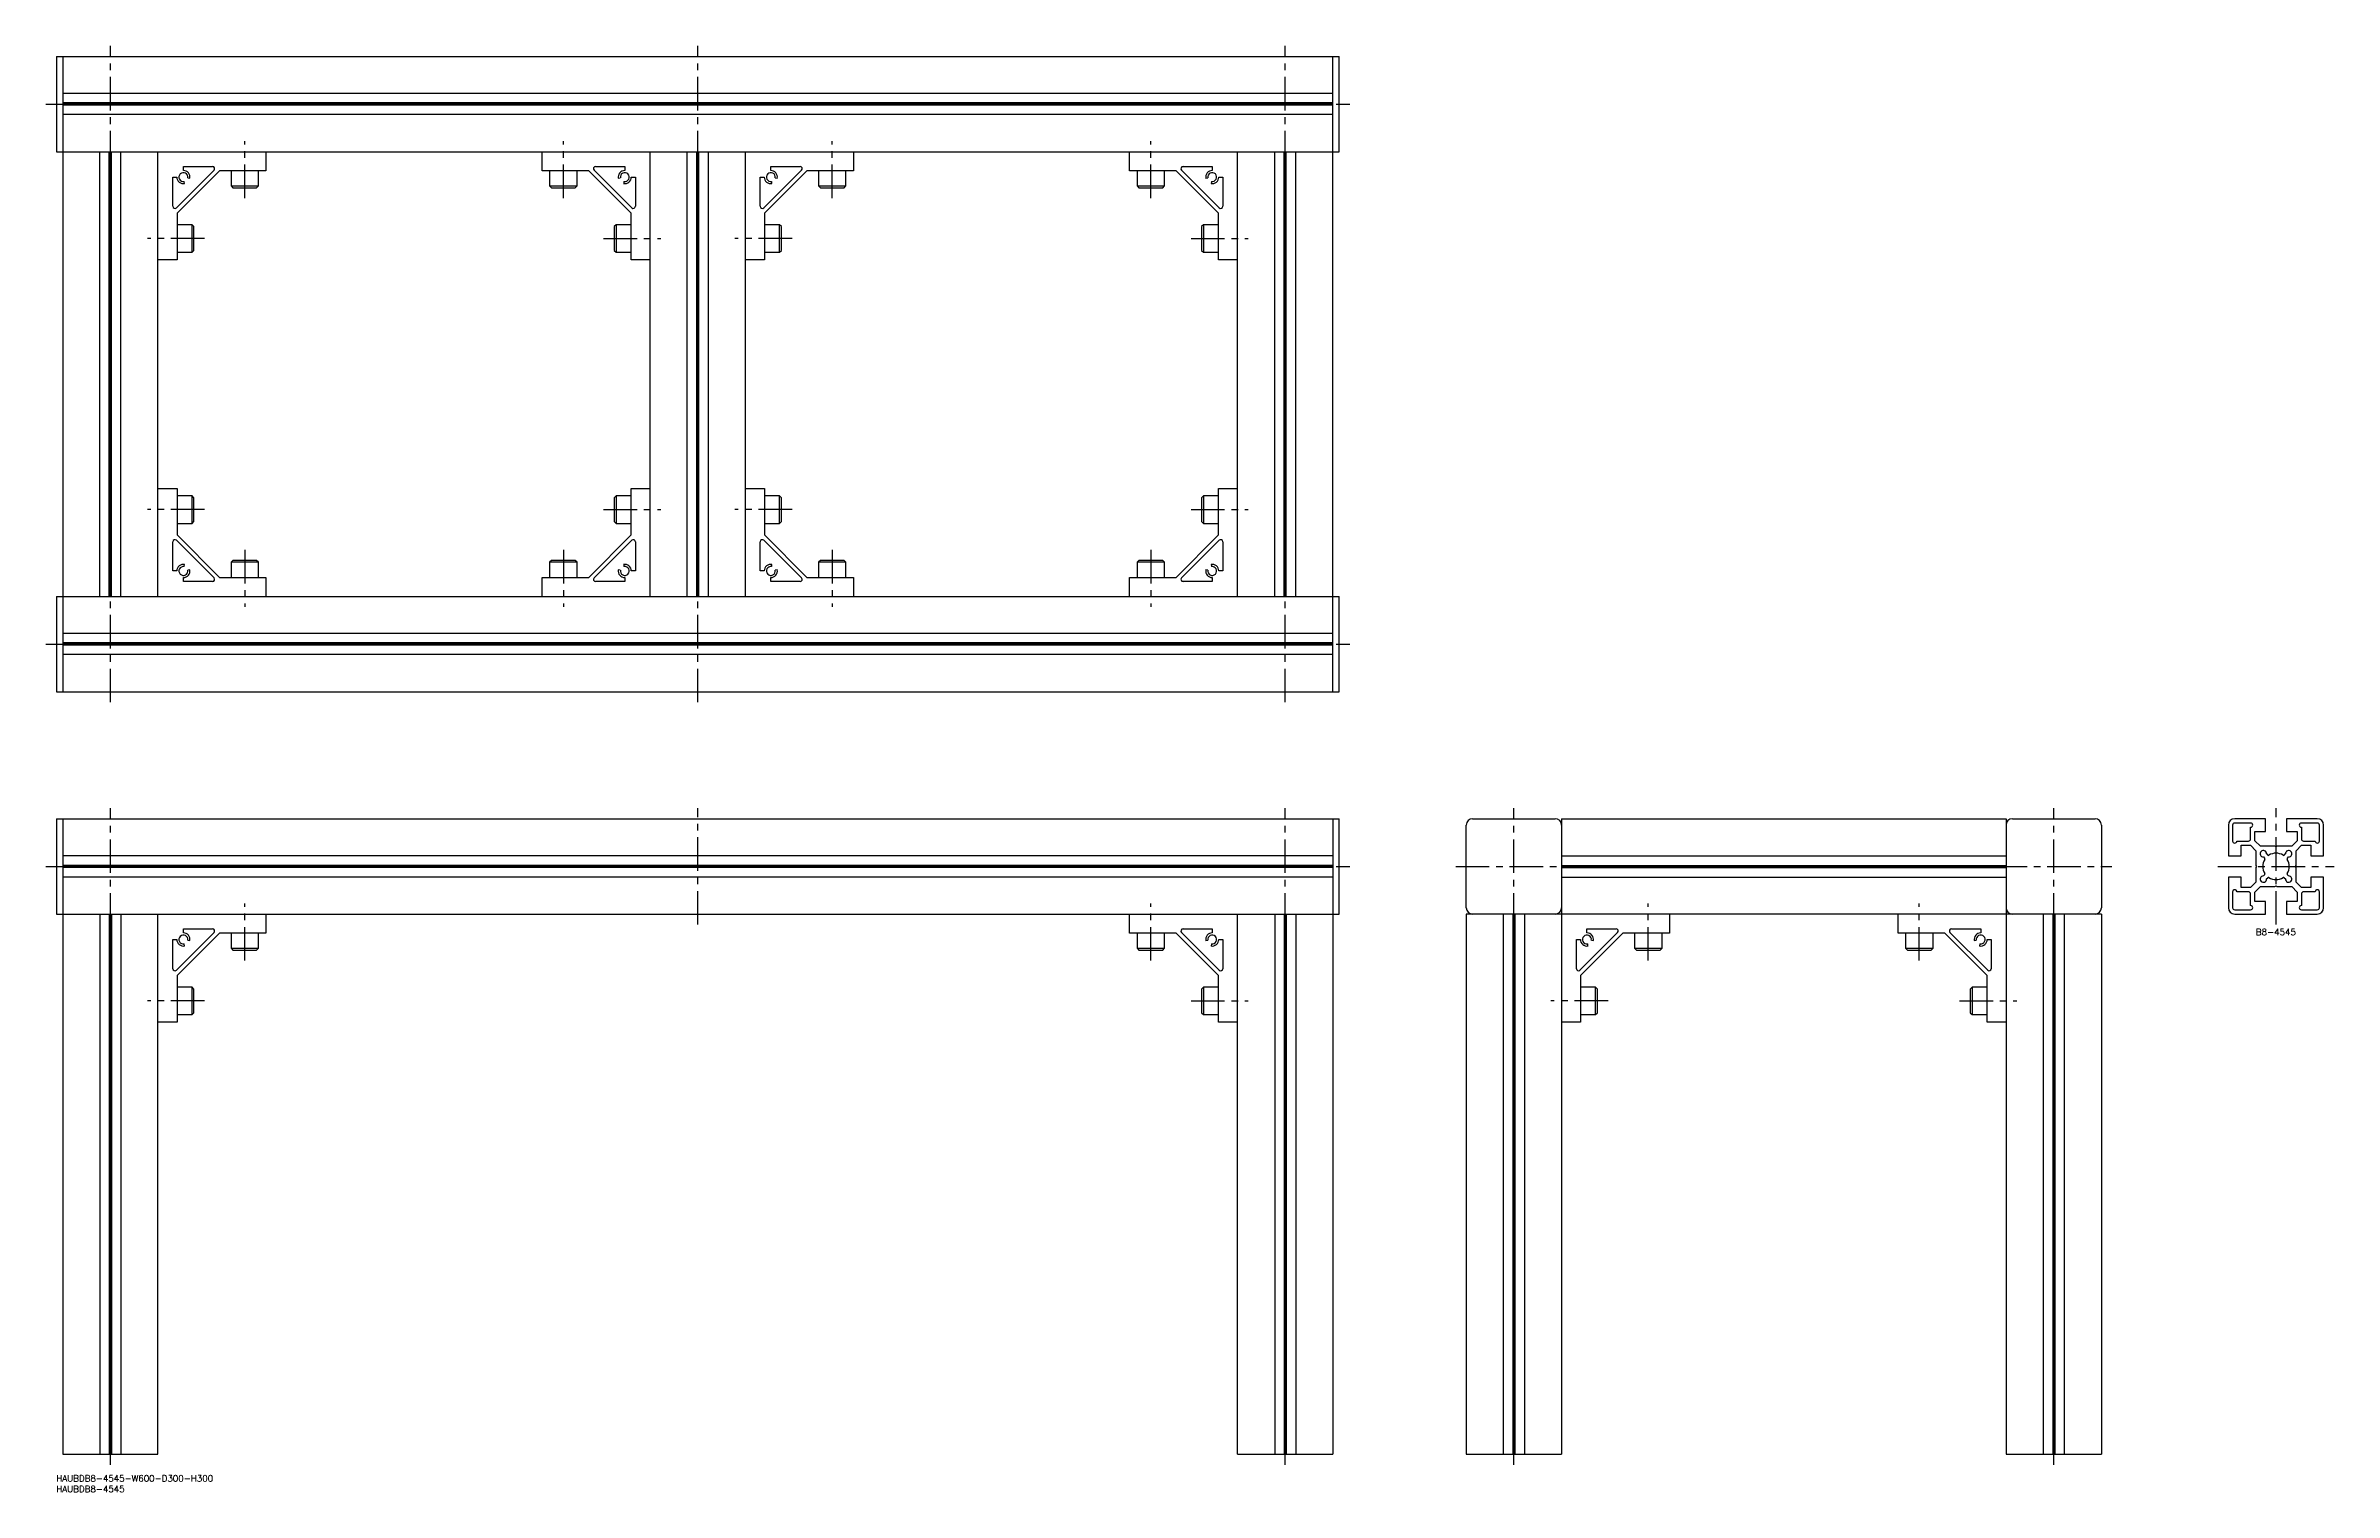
# Model space of a CAD drawing. Extents: x -5 to 1076, y -8 to 675.
import ezdxf

# ---------------------------------------------------------------- set-up
doc = ezdxf.new("R2010")
doc.units = 0
doc.header["$LTSCALE"] = 0.5
doc.linetypes.add('CENTER', pattern=[50.8, 31.75, -6.35, 6.35, -6.35])
for name, color, linetype in [('MSM_CENTER', 1, 'CENTER'), ('MSM_CONTINUOUS', 7, 'CONTINUOUS'), ('MSM_PART_NUMBER', 7, 'CONTINUOUS')]:
    doc.layers.add(name, color=color, linetype=linetype)
doc.styles.get("Standard").update_dxf_attribs({"font": 'txt.shx', "height": 3, "bigfont": 'bigfont.shx'})

# ---------------------------------------------------------------- blocks, each defined once
blk = doc.blocks.new('*U8')
at = {"layer": 'MSM_PART_NUMBER'}
blk.add_text('HAUBDB8-4545-W600-D300-H300', height=3, dxfattribs=at).set_placement((0, -3))
blk = doc.blocks.new('*U9')
at = {"layer": 'MSM_PART_NUMBER'}
blk.add_text('HAUBDB8-4545', height=3, dxfattribs=at).set_placement((0, -8))
blk = doc.blocks.new('*U10')
at = {"layer": 'MSM_PART_NUMBER'}
blk.add_text('B8-4545', height=3, dxfattribs=at).set_placement((1039, 255))

msp = doc.modelspace()

# ---------------------------------------------------------------- linework, layer by layer
at = {"layer": 'MSM_CENTER'}
for p, q in [((25.5, 365), (25.5, 675)), ((303, 365), (303, 675)), ((580.5, 365), (580.5, 675)), ((-5, 647.5), (611, 647.5)), ((89, 603), (89, 630)), ((239.5, 603), (239.5, 630)), ((366.5, 603), (366.5, 630)), ((517, 603), (517, 630)), ((70, 584), (43, 584)), ((258.5, 584), (285.5, 584)), ((347.5, 584), (320.5, 584)), ((536, 584), (563, 584)), ((70, 456), (43, 456)), ((258.5, 456), (285.5, 456)), ((347.5, 456), (320.5, 456)), ((536, 456), (563, 456)), ((89, 437), (89, 410)), ((239.5, 437), (239.5, 410)), ((366.5, 437), (366.5, 410)), ((517, 437), (517, 410)), ((-5, 392.5), (611, 392.5)), ((25.5, 5), (25.5, 315)), ((303, 260), (303, 315)), ((580.5, 5), (580.5, 315)), ((688.5, 5), (688.5, 315)), ((943.5, 5), (943.5, 315)), ((1048.5, 260), (1048.5, 315)), ((-5, 287.5), (611, 287.5)), ((661, 287.5), (971, 287.5)), ((1021, 287.5), (1076, 287.5)), ((89, 243), (89, 270)), ((517, 243), (517, 270)), ((752, 243), (752, 270)), ((880, 243), (880, 270)), ((70, 224), (43, 224)), ((536, 224), (563, 224)), ((733, 224), (706, 224)), ((899, 224), (926, 224))]:
    msp.add_line(p, q, dxfattribs=at)
at = {"layer": 'MSM_CONTINUOUS'}
for p, q in [((0, 670), (606, 670)), ((0, 670), (0, 625)), ((3, 670), (3, 370)), ((603, 370), (603, 670)), ((606, 625), (606, 670)), ((603, 652.5), (3, 652.5)), ((603, 648), (3, 648)), ((603, 647.5), (3, 647.5)), ((603, 647), (3, 647)), ((603, 642.5), (3, 642.5)), ((0, 625), (606, 625)), ((20.5, 415), (20.5, 625)), ((25, 415), (25, 625)), ((25.5, 415), (25.5, 625)), ((26, 415), (26, 625)), ((30.5, 415), (30.5, 625)), ((48, 415), (48, 625)), ((74.5, 616.3), (56.7, 598.5)), ((60, 618), (73.8, 618)), ((60, 616.1), (60, 618)), ((99, 625), (99, 616)), ((229.5, 616), (229.5, 625)), ((271.8, 598.5), (254, 616.3)), ((254.7, 618), (268.5, 618)), ((268.5, 618), (268.5, 616.1)), ((280.5, 415), (280.5, 625)), ((298, 415), (298, 625)), ((302.5, 415), (302.5, 625)), ((303, 415), (303, 625)), ((303.5, 415), (303.5, 625)), ((308, 415), (308, 625)), ((325.5, 415), (325.5, 625)), ((352, 616.3), (334.2, 598.5)), ((337.5, 618), (351.3, 618)), ((337.5, 616.1), (337.5, 618)), ((376.5, 625), (376.5, 616)), ((507, 616), (507, 625)), ((549.3, 598.5), (531.5, 616.3)), ((532.2, 618), (546, 618)), ((546, 618), (546, 616.1)), ((558, 415), (558, 625)), ((575.5, 415), (575.5, 625)), ((580, 415), (580, 625)), ((580.5, 415), (580.5, 625)), ((581, 415), (581, 625)), ((585.5, 415), (585.5, 625)), ((55, 599.2), (55, 613)), ((55, 613), (56.9, 613)), ((77, 616), (57, 596)), ((60.5, 609.9), (60.4, 610.9)), ((62.1, 612.6), (63.1, 612.5)), ((99, 616), (77, 616)), ((82.5, 616), (82.5, 608.9)), ((82.5, 608.9), (83.4, 608)), ((82.5, 608.9), (95.5, 608.9)), ((83.4, 608), (94.6, 608)), ((94.6, 608), (95.5, 608.9)), ((95.5, 608.9), (95.5, 616)), ((251.5, 616), (229.5, 616)), ((233, 616), (233, 608.9)), ((233, 608.9), (233.9, 608)), ((233, 608.9), (246, 608.9)), ((233.9, 608), (245.1, 608)), ((245.1, 608), (246, 608.9)), ((246, 608.9), (246, 616)), ((271.5, 596), (251.5, 616)), ((265.4, 612.5), (266.4, 612.6)), ((268.1, 610.9), (268, 609.9)), ((271.6, 613), (273.5, 613)), ((273.5, 613), (273.5, 599.2)), ((332.5, 599.2), (332.5, 613)), ((332.5, 613), (334.4, 613)), ((354.5, 616), (334.5, 596)), ((338, 609.9), (337.9, 610.9)), ((339.6, 612.6), (340.6, 612.5)), ((376.5, 616), (354.5, 616)), ((360, 616), (360, 608.9)), ((360, 608.9), (360.9, 608)), ((360, 608.9), (373, 608.9)), ((360.9, 608), (372.1, 608)), ((372.1, 608), (373, 608.9)), ((373, 608.9), (373, 616)), ((529, 616), (507, 616)), ((510.5, 616), (510.5, 608.9)), ((510.5, 608.9), (511.4, 608)), ((510.5, 608.9), (523.5, 608.9)), ((511.4, 608), (522.6, 608)), ((522.6, 608), (523.5, 608.9)), ((523.5, 608.9), (523.5, 616)), ((549, 596), (529, 616)), ((542.9, 612.5), (543.9, 612.6)), ((545.6, 610.9), (545.5, 609.9)), ((549.1, 613), (551, 613)), ((551, 613), (551, 599.2)), ((57, 596), (57, 574)), ((271.5, 574), (271.5, 596)), ((334.5, 596), (334.5, 574)), ((549, 574), (549, 596)), ((64.1, 590.5), (57, 590.5)), ((65, 589.6), (64.1, 590.5)), ((64.1, 577.5), (64.1, 590.5)), ((65, 578.4), (65, 589.6)), ((264.4, 590.5), (263.5, 589.6)), ((263.5, 589.6), (263.5, 578.4)), ((271.5, 590.5), (264.4, 590.5)), ((264.4, 590.5), (264.4, 577.5)), ((341.6, 590.5), (334.5, 590.5)), ((342.5, 589.6), (341.6, 590.5)), ((341.6, 577.5), (341.6, 590.5)), ((342.5, 578.4), (342.5, 589.6)), ((541.9, 590.5), (541, 589.6)), ((541, 589.6), (541, 578.4)), ((549, 590.5), (541.9, 590.5)), ((541.9, 590.5), (541.9, 577.5)), ((57, 574), (48, 574)), ((57, 577.5), (64.1, 577.5)), ((64.1, 577.5), (65, 578.4)), ((263.5, 578.4), (264.4, 577.5)), ((264.4, 577.5), (271.5, 577.5)), ((280.5, 574), (271.5, 574)), ((334.5, 574), (325.5, 574)), ((334.5, 577.5), (341.6, 577.5)), ((341.6, 577.5), (342.5, 578.4)), ((541, 578.4), (541.9, 577.5)), ((541.9, 577.5), (549, 577.5)), ((558, 574), (549, 574)), ((48, 466), (57, 466)), ((57, 466), (57, 444)), ((271.5, 444), (271.5, 466)), ((271.5, 466), (280.5, 466)), ((325.5, 466), (334.5, 466)), ((334.5, 466), (334.5, 444)), ((549, 444), (549, 466)), ((549, 466), (558, 466)), ((64.1, 462.5), (57, 462.5)), ((65, 461.6), (64.1, 462.5)), ((64.1, 449.5), (64.1, 462.5)), ((65, 450.4), (65, 461.6)), ((264.4, 462.5), (263.5, 461.6)), ((263.5, 461.6), (263.5, 450.4)), ((271.5, 462.5), (264.4, 462.5)), ((264.4, 462.5), (264.4, 449.5)), ((341.6, 462.5), (334.5, 462.5)), ((342.5, 461.6), (341.6, 462.5)), ((341.6, 449.5), (341.6, 462.5)), ((342.5, 450.4), (342.5, 461.6)), ((541.9, 462.5), (541, 461.6)), ((541, 461.6), (541, 450.4)), ((549, 462.5), (541.9, 462.5)), ((541.9, 462.5), (541.9, 449.5)), ((57, 449.5), (64.1, 449.5)), ((57, 444), (77, 424)), ((64.1, 449.5), (65, 450.4)), ((251.5, 424), (271.5, 444)), ((263.5, 450.4), (264.4, 449.5)), ((264.4, 449.5), (271.5, 449.5)), ((334.5, 449.5), (341.6, 449.5)), ((334.5, 444), (354.5, 424)), ((341.6, 449.5), (342.5, 450.4)), ((529, 424), (549, 444)), ((541, 450.4), (541.9, 449.5)), ((541.9, 449.5), (549, 449.5)), ((55, 427), (55, 440.8)), ((56.7, 441.5), (74.5, 423.7)), ((254, 423.7), (271.8, 441.5)), ((273.5, 440.8), (273.5, 427)), ((332.5, 427), (332.5, 440.8)), ((334.2, 441.5), (352, 423.7)), ((531.5, 423.7), (549.3, 441.5)), ((551, 440.8), (551, 427)), ((56.9, 427), (55, 427)), ((60, 422), (60, 423.9)), ((73.8, 422), (60, 422)), ((60.4, 429.1), (60.5, 430.1)), ((63.1, 427.5), (62.1, 427.4)), ((77, 424), (99, 424)), ((83.4, 432), (82.5, 431.1)), ((82.5, 431.1), (82.5, 424)), ((95.5, 431.1), (82.5, 431.1)), ((94.6, 432), (83.4, 432)), ((95.5, 431.1), (94.6, 432)), ((95.5, 424), (95.5, 431.1)), ((99, 424), (99, 415)), ((229.5, 424), (251.5, 424)), ((229.5, 415), (229.5, 424)), ((233.9, 432), (233, 431.1)), ((233, 431.1), (233, 424)), ((246, 431.1), (233, 431.1)), ((245.1, 432), (233.9, 432)), ((246, 431.1), (245.1, 432)), ((246, 424), (246, 431.1)), ((268.5, 422), (254.7, 422)), ((266.4, 427.4), (265.4, 427.5)), ((268, 430.1), (268.1, 429.1)), ((268.5, 423.9), (268.5, 422)), ((273.5, 427), (271.6, 427)), ((334.4, 427), (332.5, 427)), ((337.5, 422), (337.5, 423.9)), ((351.3, 422), (337.5, 422)), ((337.9, 429.1), (338, 430.1)), ((340.6, 427.5), (339.6, 427.4)), ((354.5, 424), (376.5, 424)), ((360.9, 432), (360, 431.1)), ((360, 431.1), (360, 424)), ((373, 431.1), (360, 431.1)), ((372.1, 432), (360.9, 432)), ((373, 431.1), (372.1, 432)), ((373, 424), (373, 431.1)), ((376.5, 424), (376.5, 415)), ((507, 424), (529, 424)), ((507, 415), (507, 424)), ((511.4, 432), (510.5, 431.1)), ((510.5, 431.1), (510.5, 424)), ((523.5, 431.1), (510.5, 431.1)), ((522.6, 432), (511.4, 432)), ((523.5, 431.1), (522.6, 432)), ((523.5, 424), (523.5, 431.1)), ((546, 422), (532.2, 422)), ((543.9, 427.4), (542.9, 427.5)), ((545.5, 430.1), (545.6, 429.1)), ((546, 423.9), (546, 422)), ((551, 427), (549.1, 427)), ((0, 415), (606, 415)), ((0, 415), (0, 370)), ((606, 370), (606, 415)), ((603, 397.5), (3, 397.5)), ((603, 393), (3, 393)), ((603, 392.5), (3, 392.5)), ((603, 392), (3, 392)), ((603, 387.5), (3, 387.5)), ((0, 370), (606, 370)), ((0, 310), (606, 310)), ((0, 310), (0, 265)), ((3, 310), (3, 10)), ((603, 310), (603, 10)), ((606, 265), (606, 310)), ((666, 268), (666, 307)), ((669, 310), (708, 310)), ((711, 310), (711, 10)), ((711, 310), (921, 310)), ((921, 310), (921, 10)), ((924, 310), (963, 310)), ((966, 307), (966, 268)), ((1026, 307), (1026, 292.5)), ((1028, 307), (1028, 299.5)), ((1043.5, 310), (1029, 310)), ((1036.5, 308), (1029, 308)), ((1036.5, 300.5), (1036.5, 306)), ((1038.5, 299.6), (1038.5, 304)), ((1038.5, 304), (1043.5, 304)), ((1043.5, 304), (1043.5, 310)), ((1068, 310), (1053.5, 310)), ((1053.5, 310), (1053.5, 304)), ((1053.5, 304), (1058.5, 304)), ((1058.5, 304), (1058.5, 299.6)), ((1068, 308), (1060.5, 308)), ((1060.5, 306), (1060.5, 300.5)), ((1069, 299.5), (1069, 307)), ((1071, 292.5), (1071, 307)), ((603, 292.5), (3, 292.5)), ((711, 292.5), (921, 292.5)), ((1026, 292.5), (1032, 292.5)), ((1030, 299.5), (1035.5, 299.5)), ((1032, 292.5), (1032, 297.5)), ((1032, 297.5), (1036.4, 297.5)), ((1036.4, 297.5), (1039, 294.9)), ((1041.1, 297), (1038.5, 299.6)), ((1039, 294.9), (1039, 288)), ((1048, 297), (1041.1, 297)), ((1042.6, 292), (1043.1, 291.4)), ((1044.6, 292.9), (1044, 293.4)), ((1048.5, 296.7), (1048, 297)), ((1049, 297), (1048.5, 296.7)), ((1055.9, 297), (1049, 297)), ((1053, 293.4), (1052.4, 292.9)), ((1053.9, 291.4), (1054.4, 292)), ((1058.5, 299.6), (1055.9, 297)), ((1058, 294.9), (1060.6, 297.5)), ((1058, 288), (1058, 294.9)), ((1060.6, 297.5), (1065, 297.5)), ((1061.5, 299.5), (1067, 299.5)), ((1065, 297.5), (1065, 292.5)), ((1065, 292.5), (1071, 292.5)), ((603, 288), (3, 288)), ((603, 287.5), (3, 287.5)), ((603, 287), (3, 287)), ((603, 282.5), (3, 282.5)), ((711, 288), (921, 288)), ((711, 287.5), (921, 287.5)), ((711, 287), (921, 287)), ((711, 282.5), (921, 282.5)), ((1032, 282.5), (1026, 282.5)), ((1026, 282.5), (1026, 268)), ((1032, 277.5), (1032, 282.5)), ((1039, 288), (1039.3, 287.5)), ((1039.3, 287.5), (1039, 287)), ((1039, 287), (1039, 280.1)), ((1043.1, 283.6), (1042.6, 283)), ((1044, 281.6), (1044.6, 282.1)), ((1052.4, 282.1), (1053, 281.6)), ((1054.4, 283), (1053.9, 283.6)), ((1057.7, 287.5), (1058, 288)), ((1058, 287), (1057.7, 287.5)), ((1058, 280.1), (1058, 287)), ((1071, 282.5), (1065, 282.5)), ((1065, 282.5), (1065, 277.5)), ((1071, 268), (1071, 282.5)), ((1028, 275.5), (1028, 268)), ((1035.5, 275.5), (1030, 275.5)), ((1036.4, 277.5), (1032, 277.5)), ((1039, 280.1), (1036.4, 277.5)), ((1036.5, 269), (1036.5, 274.5)), ((1038.5, 275.4), (1041.1, 278)), ((1038.5, 271), (1038.5, 275.4)), ((1043.5, 271), (1038.5, 271)), ((1041.1, 278), (1048, 278)), ((1043.5, 265), (1043.5, 271)), ((1048, 278), (1048.5, 278.3)), ((1048.5, 278.3), (1049, 278)), ((1049, 278), (1055.9, 278)), ((1058.5, 271), (1053.5, 271)), ((1053.5, 271), (1053.5, 265)), ((1055.9, 278), (1058.5, 275.4)), ((1060.6, 277.5), (1058, 280.1)), ((1058.5, 275.4), (1058.5, 271)), ((1060.5, 274.5), (1060.5, 269)), ((1065, 277.5), (1060.6, 277.5)), ((1067, 275.5), (1061.5, 275.5)), ((1069, 268), (1069, 275.5)), ((0, 265), (606, 265)), ((20.5, 265), (20.5, 10)), ((25, 265), (25, 10)), ((25.5, 265), (25.5, 10)), ((26, 265), (26, 10)), ((30.5, 265), (30.5, 10)), ((48, 10), (48, 265)), ((99, 265), (99, 256)), ((507, 256), (507, 265)), ((558, 10), (558, 265)), ((575.5, 265), (575.5, 10)), ((580, 265), (580, 10)), ((580.5, 265), (580.5, 10)), ((581, 265), (581, 10)), ((585.5, 265), (585.5, 10)), ((966, 265), (666, 265)), ((666, 265), (666, 10)), ((683.5, 265), (683.5, 10)), ((688, 265), (688, 10)), ((688.5, 265), (688.5, 10)), ((689, 265), (689, 10)), ((693.5, 265), (693.5, 10)), ((762, 265), (762, 256)), ((870, 256), (870, 265)), ((938.5, 265), (938.5, 10)), ((943, 265), (943, 10)), ((943.5, 265), (943.5, 10)), ((944, 265), (944, 10)), ((948.5, 265), (948.5, 10)), ((966, 265), (966, 10)), ((1029, 267), (1036.5, 267)), ((1029, 265), (1043.5, 265)), ((1053.5, 265), (1068, 265)), ((1060.5, 267), (1068, 267)), ((55, 239.2), (55, 253)), ((55, 253), (56.9, 253)), ((74.5, 256.3), (56.7, 238.5)), ((77, 256), (57, 236)), ((60, 258), (73.8, 258)), ((60, 256.1), (60, 258)), ((60.5, 249.9), (60.4, 250.9)), ((62.1, 252.6), (63.1, 252.5)), ((99, 256), (77, 256)), ((82.5, 256), (82.5, 248.9)), ((82.5, 248.9), (83.4, 248)), ((82.5, 248.9), (95.5, 248.9)), ((94.6, 248), (95.5, 248.9)), ((95.5, 248.9), (95.5, 256)), ((529, 256), (507, 256)), ((510.5, 256), (510.5, 248.9)), ((510.5, 248.9), (511.4, 248)), ((510.5, 248.9), (523.5, 248.9)), ((522.6, 248), (523.5, 248.9)), ((523.5, 248.9), (523.5, 256)), ((549, 236), (529, 256)), ((549.3, 238.5), (531.5, 256.3)), ((532.2, 258), (546, 258)), ((542.9, 252.5), (543.9, 252.6)), ((545.6, 250.9), (545.5, 249.9)), ((546, 258), (546, 256.1)), ((549.1, 253), (551, 253)), ((551, 253), (551, 239.2)), ((718, 239.2), (718, 253)), ((718, 253), (719.9, 253)), ((737.5, 256.3), (719.7, 238.5)), ((740, 256), (720, 236)), ((723, 258), (736.8, 258)), ((723, 256.1), (723, 258)), ((723.5, 249.9), (723.4, 250.9)), ((725.1, 252.6), (726.1, 252.5)), ((762, 256), (740, 256)), ((745.5, 256), (745.5, 248.9)), ((745.5, 248.9), (746.4, 248)), ((745.5, 248.9), (758.5, 248.9)), ((757.6, 248), (758.5, 248.9)), ((758.5, 248.9), (758.5, 256)), ((892, 256), (870, 256)), ((873.5, 256), (873.5, 248.9)), ((873.5, 248.9), (874.4, 248)), ((873.5, 248.9), (886.5, 248.9)), ((885.6, 248), (886.5, 248.9)), ((886.5, 248.9), (886.5, 256)), ((912, 236), (892, 256)), ((912.3, 238.5), (894.5, 256.3)), ((895.2, 258), (909, 258)), ((905.9, 252.5), (906.9, 252.6)), ((908.6, 250.9), (908.5, 249.9)), ((909, 258), (909, 256.1)), ((912.1, 253), (914, 253)), ((914, 253), (914, 239.2)), ((83.4, 248), (94.6, 248)), ((511.4, 248), (522.6, 248)), ((746.4, 248), (757.6, 248)), ((874.4, 248), (885.6, 248)), ((57, 236), (57, 214)), ((64.1, 230.5), (57, 230.5)), ((65, 229.6), (64.1, 230.5)), ((64.1, 217.5), (64.1, 230.5)), ((65, 218.4), (65, 229.6)), ((541.9, 230.5), (541, 229.6)), ((541, 229.6), (541, 218.4)), ((549, 230.5), (541.9, 230.5)), ((541.9, 230.5), (541.9, 217.5)), ((549, 214), (549, 236)), ((720, 236), (720, 214)), ((727.1, 230.5), (720, 230.5)), ((728, 229.6), (727.1, 230.5)), ((727.1, 217.5), (727.1, 230.5)), ((728, 218.4), (728, 229.6)), ((904.9, 230.5), (904, 229.6)), ((904, 229.6), (904, 218.4)), ((912, 230.5), (904.9, 230.5)), ((904.9, 230.5), (904.9, 217.5)), ((912, 214), (912, 236)), ((57, 217.5), (64.1, 217.5)), ((64.1, 217.5), (65, 218.4)), ((541, 218.4), (541.9, 217.5)), ((541.9, 217.5), (549, 217.5)), ((720, 217.5), (727.1, 217.5)), ((727.1, 217.5), (728, 218.4)), ((904, 218.4), (904.9, 217.5)), ((904.9, 217.5), (912, 217.5)), ((57, 214), (48, 214)), ((558, 214), (549, 214)), ((720, 214), (711, 214)), ((921, 214), (912, 214)), ((3, 10), (48, 10)), ((558, 10), (603, 10)), ((666, 10), (711, 10)), ((921, 10), (966, 10))]:
    msp.add_line(p, q, dxfattribs=at)
for centre, radius, start, end in [((73.8, 617), 1, 315, 90), ((254.7, 617), 1, 90, 225), ((351.3, 617), 1, 315, 90), ((532.2, 617), 1, 90, 225), ((60, 613), 3.1, 180, 280), ((60, 613), 2.1, 350, 280), ((60, 613), 3.1, 350, 90), ((268.5, 613), 3.1, 90, 190), ((268.5, 613), 2.1, 260, 190), ((268.5, 613), 3.1, 260, 0), ((337.5, 613), 3.1, 180, 280), ((337.5, 613), 2.1, 350, 280), ((337.5, 613), 3.1, 350, 90), ((546, 613), 3.1, 90, 190), ((546, 613), 2.1, 260, 190), ((546, 613), 3.1, 260, 0), ((56, 599.2), 1, 180, 315), ((272.5, 599.2), 1, 225, 0), ((333.5, 599.2), 1, 180, 315), ((550, 599.2), 1, 225, 0), ((56, 440.8), 1, 45, 180), ((272.5, 440.8), 1, 0, 135), ((333.5, 440.8), 1, 45, 180), ((550, 440.8), 1, 0, 135), ((60, 427), 3.1, 80, 180), ((60, 427), 2.1, 80, 10), ((60, 427), 3.1, 270, 10), ((73.8, 423), 1, 270, 45), ((254.7, 423), 1, 135, 270), ((268.5, 427), 3.1, 170, 270), ((268.5, 427), 2.1, 170, 100), ((268.5, 427), 3.1, 0, 100), ((337.5, 427), 3.1, 80, 180), ((337.5, 427), 2.1, 80, 10), ((337.5, 427), 3.1, 270, 10), ((351.3, 423), 1, 270, 45), ((532.2, 423), 1, 135, 270), ((546, 427), 3.1, 170, 270), ((546, 427), 2.1, 170, 100), ((546, 427), 3.1, 0, 100), ((669, 307), 3, 90, 180), ((708, 307), 3, 0, 90), ((924, 307), 3, 90, 180), ((963, 307), 3, 0, 90), ((1029, 307), 3, 90, 180), ((1029, 307), 1, 90, 180), ((1036.5, 307), 1, 270, 90), ((1060.5, 307), 1, 90, 270), ((1068, 307), 3, 0, 90), ((1068, 307), 1, 0, 90), ((1029, 299.5), 1, 180, 0), ((1035.5, 300.5), 1, 270, 0), ((1042.5, 293.5), 1.5, 356.8103, 273.1897), ((1044.9, 293.2), 0.5, 225, 302.1604), ((1048.5, 287.5), 6.25, 57.8396, 122.1604), ((1052.1, 293.2), 0.5, 237.8396, 315), ((1054.5, 293.5), 1.5, 266.8103, 183.1897), ((1061.5, 300.5), 1, 180, 270), ((1068, 299.5), 1, 180, 0), ((1042.5, 281.5), 1.5, 86.8103, 3.1897), ((1048.5, 287.5), 6.25, 147.8396, 212.1604), ((1042.8, 291.1), 0.5, 327.8396, 45), ((1042.8, 283.9), 0.5, 315, 32.1604), ((1044.9, 281.8), 0.5, 57.8396, 135), ((1048.5, 287.5), 6.25, 237.8396, 302.1604), ((1052.1, 281.8), 0.5, 45, 122.1604), ((1054.5, 281.5), 1.5, 176.8103, 93.1897), ((1054.2, 291.1), 0.5, 135, 212.1604), ((1054.2, 283.9), 0.5, 147.8396, 225), ((1048.5, 287.5), 6.25, 327.8396, 32.1604), ((1029, 275.5), 1, 0, 180), ((1035.5, 274.5), 1, 0, 90), ((1061.5, 274.5), 1, 90, 180), ((1068, 275.5), 1, 0, 180), ((669, 268), 3, 180, 270), ((708, 268), 3, 270, 0), ((924, 268), 3, 180, 270), ((963, 268), 3, 270, 0), ((1029, 268), 3, 180, 270), ((1029, 268), 1, 180, 270), ((1036.5, 268), 1, 270, 90), ((1060.5, 268), 1, 90, 270), ((1068, 268), 1, 270, 0), ((1068, 268), 3, 270, 0), ((60, 253), 3.1, 180, 280), ((60, 253), 2.1, 350, 280), ((60, 253), 3.1, 350, 90), ((73.8, 257), 1, 315, 90), ((532.2, 257), 1, 90, 225), ((546, 253), 3.1, 90, 190), ((546, 253), 2.1, 260, 190), ((546, 253), 3.1, 260, 0), ((723, 253), 3.1, 180, 280), ((723, 253), 2.1, 350, 280), ((723, 253), 3.1, 350, 90), ((736.8, 257), 1, 315, 90), ((895.2, 257), 1, 90, 225), ((909, 253), 3.1, 90, 190), ((909, 253), 2.1, 260, 190), ((909, 253), 3.1, 260, 0), ((56, 239.2), 1, 180, 315), ((550, 239.2), 1, 225, 0), ((719, 239.2), 1, 180, 315), ((913, 239.2), 1, 225, 0)]:
    msp.add_arc(centre, radius, start, end, dxfattribs=at)

# ---------------------------------------------------------------- block references
for name in ['*U10', '*U8', '*U9']:
    msp.add_blockref(name, (0, 0), dxfattribs=at)

doc.saveas('drawing.dxf')
